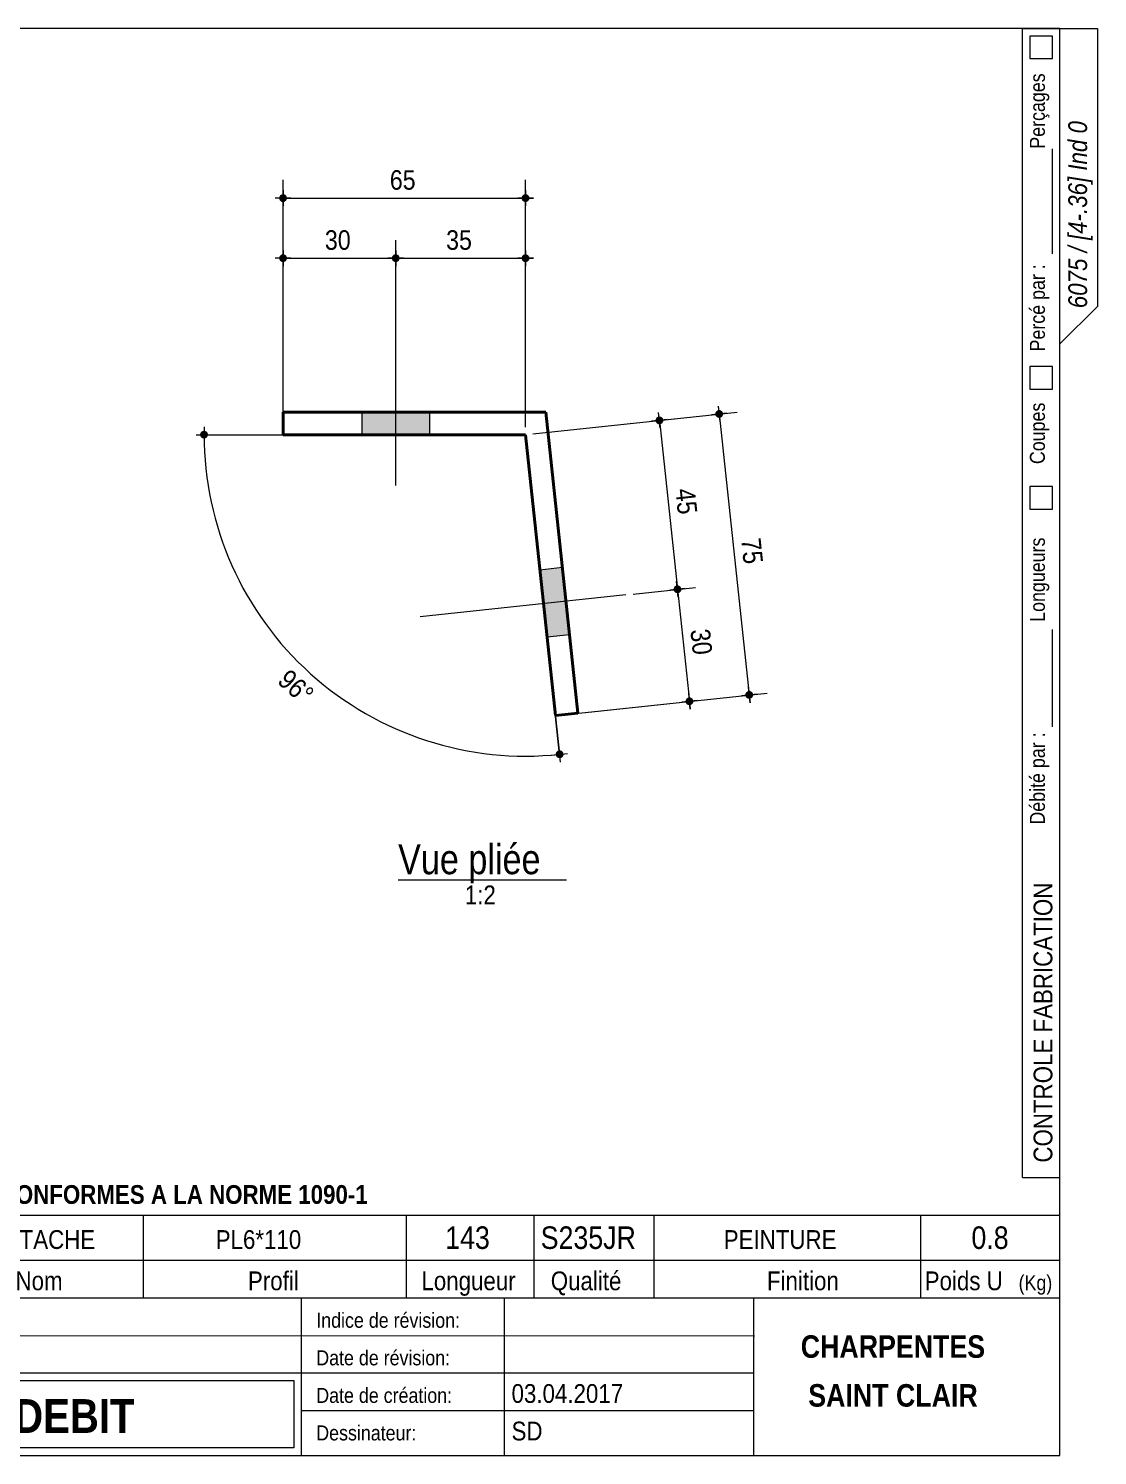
# Model space of a CAD drawing. Header units: millimetres. Extents: x 2 to 287, y 5 to 195.
# Drawn here: x 144.7 to 287, y 5 to 195 of the extents above; entities that cross this region are included whole.
import ezdxf

# ---------------------------------------------------------------- set-up
doc = ezdxf.new("R2010")
doc.units = ezdxf.units.MM
for name, color, linetype, lineweight in [('Autre type objet', 1, 'Continuous', 0), ('Boulon', 7, 'Continuous', 0), ('Cotation', 7, 'Continuous', 0), ('Feuille dessin', 5, 'Continuous', 0), ('Piece', 2, 'Continuous', 0)]:
    doc.layers.add(name, color=color, linetype=linetype, lineweight=lineweight)
doc.styles.add('ARIAL', font='ARIAL.TTF')
doc.styles.add('ARIAL_BOLD', font='ARIALBD.TTF')
doc.styles.add('ARIAL_ITALIC', font='ARIALI.TTF')
doc.styles.add('COMIC_SANS_MS', font='COMIC.TTF')

# ---------------------------------------------------------------- blocks, each defined once
blk = doc.blocks.new('*A4')
at = {"layer": 'Boulon'}
blk.add_hatch(color=256, dxfattribs=at).paths.add_polyline_path([(216.72, 114.27), (213.74, 113.95), (212.78, 122.9), (215.76, 123.22)], flags=17)
blk.add_hatch(color=256, dxfattribs=at).paths.add_polyline_path([(216.72, 114.27), (213.74, 113.95), (212.78, 122.9), (215.76, 123.22)], flags=17)
at = {"layer": 'Boulon', "linetype": 'Continuous', "lineweight": 0}
for p, q in [((215.76, 123.22), (212.78, 122.9)), ((215.76, 123.22), (212.78, 122.9)), ((224.2, 119.59), (196.85, 116.67)), ((224.2, 119.59), (196.85, 116.67)), ((216.72, 114.27), (213.74, 113.95)), ((216.72, 114.27), (213.74, 113.95))]:
    blk.add_line(p, q, dxfattribs=at)
blk = doc.blocks.new('*A5')
at = {"layer": 'Boulon'}
blk.add_hatch(color=256, dxfattribs=at).paths.add_polyline_path([(189.08, 140.92), (189.08, 143.92), (198.08, 143.92), (198.08, 140.92)], flags=17)
blk.add_hatch(color=256, dxfattribs=at).paths.add_polyline_path([(189.08, 140.92), (189.08, 143.92), (198.08, 143.92), (198.08, 140.92)], flags=17)
at = {"layer": 'Boulon', "linetype": 'Continuous', "lineweight": 0}
for p, q in [((193.58, 134.15), (193.58, 159.15)), ((193.58, 134.15), (193.58, 159.15)), ((189.08, 143.92), (189.08, 140.92)), ((189.08, 143.92), (189.08, 140.92)), ((198.08, 143.92), (198.08, 140.92)), ((198.08, 143.92), (198.08, 140.92))]:
    blk.add_line(p, q, dxfattribs=at)
blk = doc.blocks.new('*A6')
at = {"layer": 'Piece', "color": 2, "linetype": 'Continuous', "lineweight": 40}
for p, q in [((213.551989, 143.920644), (178.57866, 143.920644)), ((178.57866, 140.920644), (178.57866, 143.920644)), ((217.836654, 103.828951), (213.551989, 143.920644)), ((210.85552, 140.920644), (178.57866, 140.920644)), ((210.85552, 140.920644), (214.853641, 103.510152)), ((214.853641, 103.510152), (217.836654, 103.828951))]:
    blk.add_line(p, q, dxfattribs=at)
blk = doc.blocks.new('*A7')
at = {"layer": 'Feuille dessin', "linetype": 'Continuous', "lineweight": 0}
for p, q in [((282, 195), (5, 195)), ((5, 195), (5, 5)), ((282, 5), (282, 195)), ((5, 5), (282, 5))]:
    blk.add_line(p, q, dxfattribs=at)
at = {"layer": 'Feuille dessin', "style": 'ARIAL', "width": 0.85}
blk.add_text('Tekla Structures', height=2, rotation=90, dxfattribs=at).set_placement((4.5, 5.5))
blk = doc.blocks.new('*A9')
at = {"layer": 'Autre type objet', "linetype": 'Continuous', "lineweight": 0}
for p, q in [((277, 42), (277, 195)), ((277, 195), (287, 195)), ((278, 194), (278, 191)), ((281, 194), (278, 194)), ((281, 191), (281, 194)), ((282, 42), (282, 195)), ((287, 195), (287, 158)), ((278, 191), (281, 191)), ((281, 165), (281, 179)), ((287, 158), (282, 153)), ((278, 150), (278, 147)), ((281, 150), (278, 150)), ((281, 147), (281, 150)), ((278, 147), (281, 147)), ((278, 134), (278, 131)), ((281, 134), (278, 134)), ((281, 131), (281, 134)), ((278, 131), (281, 131)), ((281, 102), (281, 115)), ((277, 42), (282, 42))]:
    blk.add_line(p, q, dxfattribs=at)
at = {"layer": 'Autre type objet', "width": 0.85}
for s, height, style, p in [('Perçages', 2, 'ARIAL', (280, 179)), ('6075 / [4-.36] Ind 0', 2.5, 'ARIAL_ITALIC', (285.619109, 157.760245)), ('Percé par :', 2, 'ARIAL', (280, 152)), ('Coupes', 2, 'ARIAL', (280, 137)), ('Longueurs', 2, 'ARIAL', (280, 116)), ('Débité par :', 2, 'ARIAL', (280, 89)), ('CONTROLE FABRICATION', 2.5, 'ARIAL', (281, 44))]:
    blk.add_text(s, height=height, rotation=90, dxfattribs=dict(at, style=style)).set_placement(p)
blk = doc.blocks.new('*A10')
at = {"layer": 'Autre type objet', "linetype": 'Continuous', "lineweight": 0}
for p, q in [((92, 37), (282, 37)), ((92, 37), (92, 31)), ((92.51953, 36.5), (113.5, 36.5)), ((92.51953, 31.394341), (92.51953, 36.5)), ((113.5, 36.5), (113.5, 31.394341)), ((114.5, 31), (114.5, 37)), ((134.5, 31), (134.5, 37)), ((160, 31), (160, 37)), ((195, 31), (195, 37)), ((212, 31), (212, 37)), ((228, 31), (228, 37)), ((263.5, 31), (263.5, 37)), ((282, 31), (282, 37)), ((92, 31), (282, 31)), ((92, 31), (92, 5)), ((113.5, 31.394341), (92.51953, 31.394341)), ((114.5, 16), (114.5, 31)), ((134.5, 26), (134.5, 31)), ((160, 26), (160, 31)), ((195, 26), (195, 31)), ((212, 26), (212, 31)), ((228, 26), (228, 31)), ((263.5, 26), (263.5, 31)), ((282, 5), (282, 31)), ((92, 26), (282, 26)), ((181, 26), (181, 5)), ((208, 26), (208, 5)), ((241.262466, 5), (241.262466, 26)), ((92, 21), (241.327069, 20.935451)), ((92, 16), (181, 16)), ((181, 16), (241.297815, 16.021151)), ((93, 15), (180, 15)), ((93, 6), (93, 15)), ((180, 15), (180, 6)), ((181, 11), (241.217807, 10.969512)), ((180, 6), (93, 6)), ((92, 5), (282, 5))]:
    blk.add_line(p, q, dxfattribs=at)
at = {"layer": 'Autre type objet', "width": 0.85}
for s, height, style, p in [('TOLERANCES ESSENTIELLES CONFORMES A LA NORME 1090-1', 2.5, 'ARIAL_BOLD', (96.5, 38.5)), ('4-36', 3, 'ARIAL_BOLD', (98.285724, 32.540141)), ('2', 3, 'ARIAL', (120.389893, 32.5)), ('ATTACHE', 2.5, 'ARIAL', (139.718018, 32.5)), ('PL6*110', 2.5, 'ARIAL', (169.61084, 32.5)), ('143', 3, 'ARIAL', (200.165771, 32.5)), ('S235JR', 3, 'ARIAL', (212.880127, 32.5)), ('PEINTURE', 2.5, 'ARIAL', (237.24646, 32.5)), ('0.8', 3, 'ARIAL', (270.222412, 32.5)), ('Repère', 2.5, 'ARIAL', (96.112978, 27)), ('Qté', 2.5, 'ARIAL', (119, 27)), ('Nom', 2.5, 'ARIAL', (142.961426, 27)), ('Profil', 2.5, 'ARIAL', (173.903564, 27)), ('Longueur', 2.5, 'ARIAL', (197, 27)), ('Qualité', 2.5, 'ARIAL', (214.218018, 27)), ('Finition', 2.5, 'ARIAL', (243, 27)), ('Poids U', 2.5, 'ARIAL', (264, 27)), ('(Kg)', 2, 'ARIAL', (276.5, 27)), ('6075', 3.5, 'ARIAL', (115.5, 22)), ('N° Affaire:', 2, 'ARIAL', (93.640566, 22)), ('Indice de révision:', 2, 'ARIAL', (183, 22)), ('CHARPENTES', 3, 'ARIAL_BOLD', (247.5, 18)), ('Nom Affaire:', 2, 'ARIAL', (93.640566, 17.5)), ('GHD Bât N', 3.5, 'ARIAL', (115.5, 17)), ('Date de révision:', 2, 'ARIAL', (183, 17)), ('Date de création:', 2, 'ARIAL', (183, 12)), ('03.04.2017', 2.5, 'ARIAL', (209, 12)), ('SAINT CLAIR', 3, 'ARIAL_BOLD', (248.5, 11.5)), ('CROQUIS   DE  DEBIT', 4.5, 'ARIAL_BOLD', (103, 8)), ('SD', 2.5, 'ARIAL', (209, 7)), ('Dessinateur:', 2, 'ARIAL', (183, 7))]:
    blk.add_text(s, height=height, dxfattribs=dict(at, style=style)).set_placement(p)
blk = doc.blocks.new('*A25')
at = {"layer": 'Cotation'}
for points in [[(168.03, 140.4), (168.01, 140.4), (167.98, 140.41), (167.96, 140.41), (167.93, 140.42), (167.91, 140.42), (167.88, 140.43), (167.86, 140.44), (167.84, 140.45), (167.81, 140.46), (167.79, 140.47), (167.77, 140.49), (167.75, 140.5), (167.73, 140.52), (167.71, 140.54), (167.69, 140.55), (167.67, 140.57), (167.66, 140.59), (167.64, 140.61), (167.63, 140.63), (167.61, 140.65), (167.6, 140.68), (167.59, 140.7), (167.58, 140.72), (167.57, 140.75), (167.56, 140.77), (167.55, 140.79), (167.55, 140.82), (167.54, 140.84), (167.54, 140.87), (167.54, 140.9), (167.54, 140.92), (167.54, 140.95), (167.54, 140.97), (167.54, 141), (167.55, 141.02), (167.55, 141.05), (167.56, 141.07), (167.57, 141.1), (167.58, 141.12), (167.59, 141.14), (167.6, 141.17), (167.61, 141.19), (167.63, 141.21), (167.64, 141.23), (167.66, 141.25), (167.67, 141.27), (167.69, 141.29), (167.71, 141.31), (167.73, 141.32), (167.75, 141.34), (167.77, 141.35), (167.79, 141.37), (167.81, 141.38), (167.84, 141.39), (167.86, 141.4), (167.88, 141.41), (167.91, 141.42), (167.93, 141.43), (167.96, 141.43), (167.98, 141.44), (168.01, 141.44), (168.03, 141.44), (168.06, 141.44), (168.08, 141.44), (168.11, 141.44), (168.14, 141.44), (168.16, 141.43), (168.19, 141.43), (168.21, 141.42), (168.23, 141.41), (168.26, 141.4), (168.28, 141.39), (168.3, 141.38), (168.33, 141.37), (168.35, 141.35), (168.37, 141.34), (168.39, 141.32), (168.41, 141.31), (168.43, 141.29), (168.44, 141.27), (168.46, 141.25), (168.48, 141.23), (168.49, 141.21), (168.51, 141.19), (168.52, 141.17), (168.53, 141.14), (168.54, 141.12), (168.55, 141.1), (168.56, 141.07), (168.56, 141.05), (168.57, 141.02), (168.57, 141), (168.58, 140.97), (168.58, 140.95), (168.58, 140.92), (168.58, 140.9), (168.58, 140.87), (168.57, 140.84), (168.57, 140.82), (168.56, 140.79), (168.56, 140.77), (168.55, 140.75), (168.54, 140.72), (168.53, 140.7), (168.52, 140.68), (168.51, 140.65), (168.49, 140.63), (168.48, 140.61), (168.46, 140.59), (168.44, 140.57), (168.43, 140.55), (168.41, 140.54), (168.39, 140.52), (168.37, 140.5), (168.35, 140.49), (168.33, 140.47), (168.3, 140.46), (168.28, 140.45), (168.26, 140.44), (168.23, 140.43), (168.21, 140.42), (168.19, 140.42), (168.16, 140.41), (168.14, 140.41), (168.11, 140.4), (168.08, 140.4), (168.06, 140.4)], [(215.38, 97.85), (215.35, 97.85), (215.33, 97.85), (215.3, 97.86), (215.28, 97.86), (215.25, 97.87), (215.23, 97.88), (215.2, 97.89), (215.18, 97.9), (215.16, 97.91), (215.14, 97.92), (215.11, 97.93), (215.09, 97.95), (215.07, 97.96), (215.05, 97.98), (215.04, 98), (215.02, 98.02), (215, 98.04), (214.99, 98.06), (214.97, 98.08), (214.96, 98.1), (214.94, 98.12), (214.93, 98.14), (214.92, 98.17), (214.91, 98.19), (214.91, 98.22), (214.9, 98.24), (214.89, 98.27), (214.89, 98.29), (214.89, 98.32), (214.88, 98.34), (214.88, 98.37), (214.88, 98.39), (214.89, 98.42), (214.89, 98.44), (214.89, 98.47), (214.9, 98.49), (214.91, 98.52), (214.91, 98.54), (214.92, 98.57), (214.93, 98.59), (214.94, 98.61), (214.96, 98.63), (214.97, 98.66), (214.99, 98.68), (215, 98.7), (215.02, 98.72), (215.04, 98.73), (215.05, 98.75), (215.07, 98.77), (215.09, 98.78), (215.11, 98.8), (215.14, 98.81), (215.16, 98.83), (215.18, 98.84), (215.2, 98.85), (215.23, 98.86), (215.25, 98.86), (215.28, 98.87), (215.3, 98.88), (215.33, 98.88), (215.35, 98.88), (215.38, 98.89), (215.4, 98.89), (215.43, 98.89), (215.45, 98.88), (215.48, 98.88), (215.5, 98.88), (215.53, 98.87), (215.55, 98.86), (215.58, 98.86), (215.6, 98.85), (215.63, 98.84), (215.65, 98.83), (215.67, 98.81), (215.69, 98.8), (215.71, 98.78), (215.73, 98.77), (215.75, 98.75), (215.77, 98.73), (215.79, 98.72), (215.81, 98.7), (215.82, 98.68), (215.84, 98.66), (215.85, 98.63), (215.86, 98.61), (215.87, 98.59), (215.88, 98.57), (215.89, 98.54), (215.9, 98.52), (215.91, 98.49), (215.91, 98.47), (215.92, 98.44), (215.92, 98.42), (215.92, 98.39), (215.92, 98.37), (215.92, 98.34), (215.92, 98.32), (215.92, 98.29), (215.91, 98.27), (215.91, 98.24), (215.9, 98.22), (215.89, 98.19), (215.88, 98.17), (215.87, 98.14), (215.86, 98.12), (215.85, 98.1), (215.84, 98.08), (215.82, 98.06), (215.81, 98.04), (215.79, 98.02), (215.77, 98), (215.75, 97.98), (215.73, 97.96), (215.71, 97.95), (215.69, 97.93), (215.67, 97.92), (215.65, 97.91), (215.63, 97.9), (215.6, 97.89), (215.58, 97.88), (215.55, 97.87), (215.53, 97.86), (215.5, 97.86), (215.48, 97.85), (215.45, 97.85), (215.43, 97.85), (215.4, 97.85)]]:
    blk.add_hatch(color=256, dxfattribs=at).paths.add_polyline_path(points, flags=17)
at = {"layer": 'Cotation', "linetype": 'Continuous', "lineweight": 0}
for p, q in [((167.02, 140.92), (169.1, 140.92)), ((168.06, 141.96), (168.06, 139.88)), ((168.06, 140.92), (210.86, 140.92)), ((215.4, 98.37), (210.86, 140.92)), ((210.96, 139.93), (215.4, 98.37)), ((215.51, 97.33), (215.29, 99.4)), ((214.37, 98.26), (216.44, 98.48))]:
    blk.add_line(p, q, dxfattribs=at)
blk.add_arc((210.86, 140.92), 42.8, 180, 276.1001, dxfattribs=at)
at = {"layer": 'Cotation'}
for p in [(168.06, 140.92), (215.4, 98.37)]:
    blk.add_point(p, dxfattribs=at)
at = {"layer": 'Cotation', "style": 'ARIAL', "width": 0.85}
blk.add_text('96°', height=2.6, rotation=-41.952, dxfattribs=at).set_placement((177.69, 107.94))
blk = doc.blocks.new('*A26')
at = {"layer": 'Cotation'}
for points in [[(236.62, 143.16), (236.59, 143.16), (236.57, 143.16), (236.54, 143.17), (236.52, 143.17), (236.49, 143.18), (236.47, 143.19), (236.44, 143.2), (236.42, 143.21), (236.4, 143.22), (236.38, 143.23), (236.35, 143.24), (236.33, 143.26), (236.31, 143.27), (236.29, 143.29), (236.28, 143.31), (236.26, 143.33), (236.24, 143.35), (236.23, 143.37), (236.21, 143.39), (236.2, 143.41), (236.18, 143.43), (236.17, 143.45), (236.16, 143.48), (236.15, 143.5), (236.15, 143.53), (236.14, 143.55), (236.13, 143.58), (236.13, 143.6), (236.13, 143.63), (236.12, 143.65), (236.12, 143.68), (236.12, 143.7), (236.13, 143.73), (236.13, 143.75), (236.13, 143.78), (236.14, 143.8), (236.15, 143.83), (236.15, 143.85), (236.16, 143.88), (236.17, 143.9), (236.18, 143.92), (236.2, 143.94), (236.21, 143.97), (236.23, 143.99), (236.24, 144.01), (236.26, 144.03), (236.28, 144.04), (236.29, 144.06), (236.31, 144.08), (236.33, 144.09), (236.35, 144.11), (236.38, 144.12), (236.4, 144.14), (236.42, 144.15), (236.44, 144.16), (236.47, 144.17), (236.49, 144.17), (236.52, 144.18), (236.54, 144.19), (236.57, 144.19), (236.59, 144.19), (236.62, 144.2), (236.64, 144.2), (236.67, 144.2), (236.69, 144.19), (236.72, 144.19), (236.74, 144.19), (236.77, 144.18), (236.79, 144.17), (236.82, 144.17), (236.84, 144.16), (236.87, 144.15), (236.89, 144.14), (236.91, 144.12), (236.93, 144.11), (236.95, 144.09), (236.97, 144.08), (236.99, 144.06), (237.01, 144.04), (237.03, 144.03), (237.05, 144.01), (237.06, 143.99), (237.08, 143.97), (237.09, 143.94), (237.1, 143.92), (237.11, 143.9), (237.12, 143.88), (237.13, 143.85), (237.14, 143.83), (237.15, 143.8), (237.15, 143.78), (237.16, 143.75), (237.16, 143.73), (237.16, 143.7), (237.16, 143.68), (237.16, 143.65), (237.16, 143.63), (237.16, 143.6), (237.15, 143.58), (237.15, 143.55), (237.14, 143.53), (237.13, 143.5), (237.12, 143.48), (237.11, 143.45), (237.1, 143.43), (237.09, 143.41), (237.08, 143.39), (237.06, 143.37), (237.05, 143.35), (237.03, 143.33), (237.01, 143.31), (236.99, 143.29), (236.97, 143.27), (236.95, 143.26), (236.93, 143.24), (236.91, 143.23), (236.89, 143.22), (236.87, 143.21), (236.84, 143.2), (236.82, 143.19), (236.79, 143.18), (236.77, 143.17), (236.74, 143.17), (236.72, 143.16), (236.69, 143.16), (236.67, 143.16), (236.64, 143.16)], [(240.62, 105.75), (240.59, 105.75), (240.57, 105.75), (240.54, 105.76), (240.52, 105.76), (240.49, 105.77), (240.47, 105.78), (240.44, 105.79), (240.42, 105.8), (240.4, 105.81), (240.37, 105.82), (240.35, 105.83), (240.33, 105.85), (240.31, 105.86), (240.29, 105.88), (240.27, 105.9), (240.26, 105.92), (240.24, 105.94), (240.22, 105.96), (240.21, 105.98), (240.2, 106), (240.18, 106.02), (240.17, 106.04), (240.16, 106.07), (240.15, 106.09), (240.14, 106.12), (240.14, 106.14), (240.13, 106.16), (240.13, 106.19), (240.12, 106.22), (240.12, 106.24), (240.12, 106.27), (240.12, 106.29), (240.12, 106.32), (240.13, 106.34), (240.13, 106.37), (240.14, 106.39), (240.14, 106.42), (240.15, 106.44), (240.16, 106.47), (240.17, 106.49), (240.18, 106.51), (240.2, 106.53), (240.21, 106.56), (240.22, 106.58), (240.24, 106.6), (240.26, 106.62), (240.27, 106.63), (240.29, 106.65), (240.31, 106.67), (240.33, 106.68), (240.35, 106.7), (240.37, 106.71), (240.4, 106.72), (240.42, 106.74), (240.44, 106.75), (240.47, 106.76), (240.49, 106.76), (240.52, 106.77), (240.54, 106.78), (240.57, 106.78), (240.59, 106.78), (240.62, 106.79), (240.64, 106.79), (240.67, 106.79), (240.69, 106.78), (240.72, 106.78), (240.74, 106.78), (240.77, 106.77), (240.79, 106.76), (240.82, 106.76), (240.84, 106.75), (240.86, 106.74), (240.89, 106.72), (240.91, 106.71), (240.93, 106.7), (240.95, 106.68), (240.97, 106.67), (240.99, 106.65), (241.01, 106.63), (241.03, 106.62), (241.04, 106.6), (241.06, 106.58), (241.07, 106.56), (241.09, 106.53), (241.1, 106.51), (241.11, 106.49), (241.12, 106.47), (241.13, 106.44), (241.14, 106.42), (241.15, 106.39), (241.15, 106.37), (241.16, 106.34), (241.16, 106.32), (241.16, 106.29), (241.16, 106.27), (241.16, 106.24), (241.16, 106.22), (241.16, 106.19), (241.15, 106.16), (241.15, 106.14), (241.14, 106.12), (241.13, 106.09), (241.12, 106.07), (241.11, 106.04), (241.1, 106.02), (241.09, 106), (241.07, 105.98), (241.06, 105.96), (241.04, 105.94), (241.03, 105.92), (241.01, 105.9), (240.99, 105.88), (240.97, 105.86), (240.95, 105.85), (240.93, 105.83), (240.91, 105.82), (240.89, 105.81), (240.86, 105.8), (240.84, 105.79), (240.82, 105.78), (240.79, 105.77), (240.77, 105.76), (240.74, 105.76), (240.72, 105.75), (240.69, 105.75), (240.67, 105.75), (240.64, 105.75)]]:
    blk.add_hatch(color=256, dxfattribs=at).paths.add_polyline_path(points, flags=17)
at = {"layer": 'Cotation', "linetype": 'Continuous', "lineweight": 0}
for p, q in [((236.75, 142.64), (236.53, 144.71)), ((236.64, 143.68), (236.53, 144.71)), ((211.85, 141.03), (239.05, 143.93)), ((237.68, 143.79), (235.61, 143.57)), ((236.64, 143.68), (240.64, 106.27)), ((215.85, 103.62), (243.05, 106.52)), ((240.75, 105.23), (240.53, 107.3)), ((241.68, 106.38), (239.61, 106.16)), ((240.64, 106.27), (240.75, 105.23))]:
    blk.add_line(p, q, dxfattribs=at)
at = {"layer": 'Cotation'}
for p in [(236.64, 143.68), (240.64, 106.27)]:
    blk.add_point(p, dxfattribs=at)
at = {"layer": 'Cotation', "style": 'ARIAL', "width": 0.85}
blk.add_text('75', height=2.6, rotation=-83.8982, dxfattribs=at).set_placement((239.55, 127.01))
blk = doc.blocks.new('*A27')
at = {"layer": 'Cotation'}
for points in [[(228.66, 142.31), (228.64, 142.31), (228.61, 142.31), (228.59, 142.32), (228.56, 142.32), (228.54, 142.33), (228.51, 142.34), (228.49, 142.35), (228.47, 142.36), (228.44, 142.37), (228.42, 142.38), (228.4, 142.39), (228.38, 142.41), (228.36, 142.42), (228.34, 142.44), (228.32, 142.46), (228.3, 142.48), (228.29, 142.5), (228.27, 142.52), (228.26, 142.54), (228.24, 142.56), (228.23, 142.58), (228.22, 142.6), (228.21, 142.63), (228.2, 142.65), (228.19, 142.68), (228.18, 142.7), (228.18, 142.73), (228.17, 142.75), (228.17, 142.78), (228.17, 142.8), (228.17, 142.83), (228.17, 142.85), (228.17, 142.88), (228.17, 142.9), (228.18, 142.93), (228.18, 142.95), (228.19, 142.98), (228.2, 143), (228.21, 143.03), (228.22, 143.05), (228.23, 143.07), (228.24, 143.09), (228.26, 143.12), (228.27, 143.14), (228.29, 143.16), (228.3, 143.18), (228.32, 143.19), (228.34, 143.21), (228.36, 143.23), (228.38, 143.24), (228.4, 143.26), (228.42, 143.27), (228.44, 143.29), (228.47, 143.3), (228.49, 143.31), (228.51, 143.32), (228.54, 143.32), (228.56, 143.33), (228.59, 143.34), (228.61, 143.34), (228.64, 143.34), (228.66, 143.35), (228.69, 143.35), (228.71, 143.35), (228.74, 143.34), (228.76, 143.34), (228.79, 143.34), (228.82, 143.33), (228.84, 143.32), (228.86, 143.32), (228.89, 143.31), (228.91, 143.3), (228.93, 143.29), (228.96, 143.27), (228.98, 143.26), (229, 143.24), (229.02, 143.23), (229.04, 143.21), (229.06, 143.19), (229.07, 143.18), (229.09, 143.16), (229.11, 143.14), (229.12, 143.12), (229.13, 143.09), (229.15, 143.07), (229.16, 143.05), (229.17, 143.03), (229.18, 143), (229.19, 142.98), (229.19, 142.95), (229.2, 142.93), (229.2, 142.9), (229.21, 142.88), (229.21, 142.85), (229.21, 142.83), (229.21, 142.8), (229.21, 142.78), (229.2, 142.75), (229.2, 142.73), (229.19, 142.7), (229.19, 142.68), (229.18, 142.65), (229.17, 142.63), (229.16, 142.6), (229.15, 142.58), (229.13, 142.56), (229.12, 142.54), (229.11, 142.52), (229.09, 142.5), (229.07, 142.48), (229.06, 142.46), (229.04, 142.44), (229.02, 142.42), (229, 142.41), (228.98, 142.39), (228.96, 142.38), (228.93, 142.37), (228.91, 142.36), (228.89, 142.35), (228.86, 142.34), (228.84, 142.33), (228.82, 142.32), (228.79, 142.32), (228.76, 142.31), (228.74, 142.31), (228.71, 142.31), (228.69, 142.31)], [(231.07, 119.81), (231.04, 119.81), (231.02, 119.82), (230.99, 119.82), (230.97, 119.83), (230.94, 119.83), (230.92, 119.84), (230.89, 119.85), (230.87, 119.86), (230.85, 119.87), (230.83, 119.89), (230.8, 119.9), (230.78, 119.91), (230.76, 119.93), (230.74, 119.95), (230.73, 119.96), (230.71, 119.98), (230.69, 120), (230.68, 120.02), (230.66, 120.04), (230.65, 120.06), (230.63, 120.09), (230.62, 120.11), (230.61, 120.13), (230.6, 120.16), (230.6, 120.18), (230.59, 120.2), (230.58, 120.23), (230.58, 120.25), (230.58, 120.28), (230.57, 120.31), (230.57, 120.33), (230.57, 120.36), (230.58, 120.38), (230.58, 120.41), (230.58, 120.43), (230.59, 120.46), (230.6, 120.48), (230.6, 120.51), (230.61, 120.53), (230.62, 120.55), (230.63, 120.58), (230.65, 120.6), (230.66, 120.62), (230.68, 120.64), (230.69, 120.66), (230.71, 120.68), (230.73, 120.7), (230.74, 120.72), (230.76, 120.73), (230.78, 120.75), (230.8, 120.76), (230.83, 120.78), (230.85, 120.79), (230.87, 120.8), (230.89, 120.81), (230.92, 120.82), (230.94, 120.83), (230.97, 120.84), (230.99, 120.84), (231.02, 120.85), (231.04, 120.85), (231.07, 120.85), (231.09, 120.85), (231.12, 120.85), (231.14, 120.85), (231.17, 120.85), (231.19, 120.84), (231.22, 120.84), (231.24, 120.83), (231.27, 120.82), (231.29, 120.81), (231.32, 120.8), (231.34, 120.79), (231.36, 120.78), (231.38, 120.76), (231.4, 120.75), (231.42, 120.73), (231.44, 120.72), (231.46, 120.7), (231.48, 120.68), (231.49, 120.66), (231.51, 120.64), (231.53, 120.62), (231.54, 120.6), (231.55, 120.58), (231.56, 120.55), (231.57, 120.53), (231.58, 120.51), (231.59, 120.48), (231.6, 120.46), (231.6, 120.43), (231.61, 120.41), (231.61, 120.38), (231.61, 120.36), (231.61, 120.33), (231.61, 120.31), (231.61, 120.28), (231.61, 120.25), (231.6, 120.23), (231.6, 120.2), (231.59, 120.18), (231.58, 120.16), (231.57, 120.13), (231.56, 120.11), (231.55, 120.09), (231.54, 120.06), (231.53, 120.04), (231.51, 120.02), (231.49, 120), (231.48, 119.98), (231.46, 119.96), (231.44, 119.95), (231.42, 119.93), (231.4, 119.91), (231.38, 119.9), (231.36, 119.89), (231.34, 119.87), (231.32, 119.86), (231.29, 119.85), (231.27, 119.84), (231.24, 119.83), (231.22, 119.83), (231.19, 119.82), (231.17, 119.82), (231.14, 119.81), (231.12, 119.81), (231.09, 119.81)]]:
    blk.add_hatch(color=256, dxfattribs=at).paths.add_polyline_path(points, flags=17)
at = {"layer": 'Cotation', "linetype": 'Continuous', "lineweight": 0}
for p, q in [((211.85, 141.03), (231.09, 143.08)), ((229.72, 142.94), (227.65, 142.72)), ((228.8, 141.79), (228.58, 143.86)), ((228.69, 142.83), (228.58, 143.86)), ((228.69, 142.83), (231.09, 120.33)), ((225.19, 119.7), (233.5, 120.59)), ((232.13, 120.44), (230.06, 120.22)), ((231.2, 119.3), (230.98, 121.37)), ((231.09, 120.33), (231.2, 119.3))]:
    blk.add_line(p, q, dxfattribs=at)
at = {"layer": 'Cotation'}
for p in [(228.69, 142.83), (231.09, 120.33)]:
    blk.add_point(p, dxfattribs=at)
at = {"layer": 'Cotation', "style": 'ARIAL', "width": 0.85}
blk.add_text('45', height=2.6, rotation=-83.8982, dxfattribs=at).set_placement((230.8, 133.62))
blk = doc.blocks.new('*A28')
at = {"layer": 'Cotation'}
for points in [[(231.07, 119.81), (231.04, 119.81), (231.02, 119.82), (230.99, 119.82), (230.97, 119.83), (230.94, 119.83), (230.92, 119.84), (230.89, 119.85), (230.87, 119.86), (230.85, 119.87), (230.83, 119.89), (230.8, 119.9), (230.78, 119.91), (230.76, 119.93), (230.74, 119.95), (230.73, 119.96), (230.71, 119.98), (230.69, 120), (230.68, 120.02), (230.66, 120.04), (230.65, 120.06), (230.63, 120.09), (230.62, 120.11), (230.61, 120.13), (230.6, 120.16), (230.6, 120.18), (230.59, 120.2), (230.58, 120.23), (230.58, 120.25), (230.58, 120.28), (230.57, 120.31), (230.57, 120.33), (230.57, 120.36), (230.58, 120.38), (230.58, 120.41), (230.58, 120.43), (230.59, 120.46), (230.6, 120.48), (230.6, 120.51), (230.61, 120.53), (230.62, 120.55), (230.63, 120.58), (230.65, 120.6), (230.66, 120.62), (230.68, 120.64), (230.69, 120.66), (230.71, 120.68), (230.73, 120.7), (230.74, 120.72), (230.76, 120.73), (230.78, 120.75), (230.8, 120.76), (230.83, 120.78), (230.85, 120.79), (230.87, 120.8), (230.89, 120.81), (230.92, 120.82), (230.94, 120.83), (230.97, 120.84), (230.99, 120.84), (231.02, 120.85), (231.04, 120.85), (231.07, 120.85), (231.09, 120.85), (231.12, 120.85), (231.14, 120.85), (231.17, 120.85), (231.19, 120.84), (231.22, 120.84), (231.24, 120.83), (231.27, 120.82), (231.29, 120.81), (231.32, 120.8), (231.34, 120.79), (231.36, 120.78), (231.38, 120.76), (231.4, 120.75), (231.42, 120.73), (231.44, 120.72), (231.46, 120.7), (231.48, 120.68), (231.49, 120.66), (231.51, 120.64), (231.53, 120.62), (231.54, 120.6), (231.55, 120.58), (231.56, 120.55), (231.57, 120.53), (231.58, 120.51), (231.59, 120.48), (231.6, 120.46), (231.6, 120.43), (231.61, 120.41), (231.61, 120.38), (231.61, 120.36), (231.61, 120.33), (231.61, 120.31), (231.61, 120.28), (231.61, 120.25), (231.6, 120.23), (231.6, 120.2), (231.59, 120.18), (231.58, 120.16), (231.57, 120.13), (231.56, 120.11), (231.55, 120.09), (231.54, 120.06), (231.53, 120.04), (231.51, 120.02), (231.49, 120), (231.48, 119.98), (231.46, 119.96), (231.44, 119.95), (231.42, 119.93), (231.4, 119.91), (231.38, 119.9), (231.36, 119.89), (231.34, 119.87), (231.32, 119.86), (231.29, 119.85), (231.27, 119.84), (231.24, 119.83), (231.22, 119.83), (231.19, 119.82), (231.17, 119.82), (231.14, 119.81), (231.12, 119.81), (231.09, 119.81)], [(232.66, 104.9), (232.64, 104.9), (232.61, 104.9), (232.59, 104.91), (232.56, 104.91), (232.54, 104.92), (232.51, 104.93), (232.49, 104.94), (232.46, 104.95), (232.44, 104.96), (232.42, 104.97), (232.4, 104.98), (232.38, 105), (232.36, 105.01), (232.34, 105.03), (232.32, 105.05), (232.3, 105.07), (232.28, 105.09), (232.27, 105.11), (232.25, 105.13), (232.24, 105.15), (232.23, 105.17), (232.22, 105.19), (232.21, 105.22), (232.2, 105.24), (232.19, 105.27), (232.18, 105.29), (232.18, 105.31), (232.17, 105.34), (232.17, 105.37), (232.17, 105.39), (232.17, 105.42), (232.17, 105.44), (232.17, 105.47), (232.17, 105.49), (232.18, 105.52), (232.18, 105.54), (232.19, 105.57), (232.2, 105.59), (232.21, 105.62), (232.22, 105.64), (232.23, 105.66), (232.24, 105.68), (232.25, 105.7), (232.27, 105.73), (232.28, 105.75), (232.3, 105.77), (232.32, 105.78), (232.34, 105.8), (232.36, 105.82), (232.38, 105.83), (232.4, 105.85), (232.42, 105.86), (232.44, 105.87), (232.46, 105.89), (232.49, 105.9), (232.51, 105.91), (232.54, 105.91), (232.56, 105.92), (232.59, 105.93), (232.61, 105.93), (232.64, 105.93), (232.66, 105.94), (232.69, 105.94), (232.71, 105.94), (232.74, 105.93), (232.76, 105.93), (232.79, 105.93), (232.81, 105.92), (232.84, 105.91), (232.86, 105.91), (232.89, 105.9), (232.91, 105.89), (232.93, 105.87), (232.95, 105.86), (232.98, 105.85), (233, 105.83), (233.02, 105.82), (233.04, 105.8), (233.05, 105.78), (233.07, 105.77), (233.09, 105.75), (233.1, 105.73), (233.12, 105.7), (233.13, 105.68), (233.15, 105.66), (233.16, 105.64), (233.17, 105.62), (233.18, 105.59), (233.18, 105.57), (233.19, 105.54), (233.2, 105.52), (233.2, 105.49), (233.2, 105.47), (233.21, 105.44), (233.21, 105.42), (233.21, 105.39), (233.2, 105.37), (233.2, 105.34), (233.2, 105.31), (233.19, 105.29), (233.18, 105.27), (233.18, 105.24), (233.17, 105.22), (233.16, 105.19), (233.15, 105.17), (233.13, 105.15), (233.12, 105.13), (233.1, 105.11), (233.09, 105.09), (233.07, 105.07), (233.05, 105.05), (233.04, 105.03), (233.02, 105.01), (233, 105), (232.98, 104.98), (232.95, 104.97), (232.93, 104.96), (232.91, 104.95), (232.89, 104.94), (232.86, 104.93), (232.84, 104.92), (232.81, 104.91), (232.79, 104.91), (232.76, 104.9), (232.74, 104.9), (232.71, 104.9), (232.69, 104.9)]]:
    blk.add_hatch(color=256, dxfattribs=at).paths.add_polyline_path(points, flags=17)
at = {"layer": 'Cotation', "linetype": 'Continuous', "lineweight": 0}
for p, q in [((225.19, 119.7), (233.5, 120.59)), ((232.13, 120.44), (230.06, 120.22)), ((231.2, 119.3), (230.98, 121.37)), ((231.09, 120.33), (230.98, 121.37)), ((231.09, 120.33), (232.69, 105.42)), ((232.8, 104.38), (232.58, 106.45)), ((218.83, 103.94), (235.09, 105.67)), ((233.72, 105.53), (231.65, 105.31)), ((232.69, 105.42), (232.8, 104.38))]:
    blk.add_line(p, q, dxfattribs=at)
at = {"layer": 'Cotation'}
for p in [(231.09, 120.33), (232.69, 105.42)]:
    blk.add_point(p, dxfattribs=at)
at = {"layer": 'Cotation', "style": 'ARIAL', "width": 0.85}
blk.add_text('30', height=2.6, rotation=-83.8982, dxfattribs=at).set_placement((232.8, 114.91))
blk = doc.blocks.new('*A29')
at = {"layer": 'Cotation'}
for points in [[(178.55, 171.9), (178.53, 171.9), (178.5, 171.91), (178.48, 171.91), (178.45, 171.92), (178.43, 171.92), (178.4, 171.93), (178.38, 171.94), (178.36, 171.95), (178.33, 171.96), (178.31, 171.97), (178.29, 171.99), (178.27, 172), (178.25, 172.02), (178.23, 172.04), (178.21, 172.05), (178.19, 172.07), (178.18, 172.09), (178.16, 172.11), (178.15, 172.13), (178.13, 172.15), (178.12, 172.18), (178.11, 172.2), (178.1, 172.22), (178.09, 172.25), (178.08, 172.27), (178.07, 172.29), (178.07, 172.32), (178.06, 172.34), (178.06, 172.37), (178.06, 172.4), (178.06, 172.42), (178.06, 172.45), (178.06, 172.47), (178.06, 172.5), (178.07, 172.52), (178.07, 172.55), (178.08, 172.57), (178.09, 172.6), (178.1, 172.62), (178.11, 172.64), (178.12, 172.67), (178.13, 172.69), (178.15, 172.71), (178.16, 172.73), (178.18, 172.75), (178.19, 172.77), (178.21, 172.79), (178.23, 172.81), (178.25, 172.82), (178.27, 172.84), (178.29, 172.85), (178.31, 172.87), (178.33, 172.88), (178.36, 172.89), (178.38, 172.9), (178.4, 172.91), (178.43, 172.92), (178.45, 172.93), (178.48, 172.93), (178.5, 172.94), (178.53, 172.94), (178.55, 172.94), (178.58, 172.94), (178.6, 172.94), (178.63, 172.94), (178.65, 172.94), (178.68, 172.93), (178.71, 172.93), (178.73, 172.92), (178.75, 172.91), (178.78, 172.9), (178.8, 172.89), (178.82, 172.88), (178.85, 172.87), (178.87, 172.85), (178.89, 172.84), (178.91, 172.82), (178.93, 172.81), (178.95, 172.79), (178.96, 172.77), (178.98, 172.75), (179, 172.73), (179.01, 172.71), (179.02, 172.69), (179.04, 172.67), (179.05, 172.64), (179.06, 172.62), (179.07, 172.6), (179.08, 172.57), (179.08, 172.55), (179.09, 172.52), (179.09, 172.5), (179.1, 172.47), (179.1, 172.45), (179.1, 172.42), (179.1, 172.4), (179.1, 172.37), (179.09, 172.34), (179.09, 172.32), (179.08, 172.29), (179.08, 172.27), (179.07, 172.25), (179.06, 172.22), (179.05, 172.2), (179.04, 172.18), (179.02, 172.15), (179.01, 172.13), (179, 172.11), (178.98, 172.09), (178.96, 172.07), (178.95, 172.05), (178.93, 172.04), (178.91, 172.02), (178.89, 172), (178.87, 171.99), (178.85, 171.97), (178.82, 171.96), (178.8, 171.95), (178.78, 171.94), (178.75, 171.93), (178.73, 171.92), (178.71, 171.92), (178.68, 171.91), (178.65, 171.91), (178.63, 171.9), (178.6, 171.9), (178.58, 171.9)], [(210.83, 171.9), (210.8, 171.9), (210.78, 171.91), (210.75, 171.91), (210.73, 171.92), (210.7, 171.92), (210.68, 171.93), (210.66, 171.94), (210.63, 171.95), (210.61, 171.96), (210.59, 171.97), (210.57, 171.99), (210.55, 172), (210.53, 172.02), (210.51, 172.04), (210.49, 172.05), (210.47, 172.07), (210.45, 172.09), (210.44, 172.11), (210.42, 172.13), (210.41, 172.15), (210.4, 172.18), (210.39, 172.2), (210.38, 172.22), (210.37, 172.25), (210.36, 172.27), (210.35, 172.29), (210.35, 172.32), (210.34, 172.34), (210.34, 172.37), (210.34, 172.4), (210.34, 172.42), (210.34, 172.45), (210.34, 172.47), (210.34, 172.5), (210.35, 172.52), (210.35, 172.55), (210.36, 172.57), (210.37, 172.6), (210.38, 172.62), (210.39, 172.64), (210.4, 172.67), (210.41, 172.69), (210.42, 172.71), (210.44, 172.73), (210.45, 172.75), (210.47, 172.77), (210.49, 172.79), (210.51, 172.81), (210.53, 172.82), (210.55, 172.84), (210.57, 172.85), (210.59, 172.87), (210.61, 172.88), (210.63, 172.89), (210.66, 172.9), (210.68, 172.91), (210.7, 172.92), (210.73, 172.93), (210.75, 172.93), (210.78, 172.94), (210.8, 172.94), (210.83, 172.94), (210.86, 172.94), (210.88, 172.94), (210.91, 172.94), (210.93, 172.94), (210.96, 172.93), (210.98, 172.93), (211.01, 172.92), (211.03, 172.91), (211.05, 172.9), (211.08, 172.89), (211.1, 172.88), (211.12, 172.87), (211.14, 172.85), (211.17, 172.84), (211.19, 172.82), (211.2, 172.81), (211.22, 172.79), (211.24, 172.77), (211.26, 172.75), (211.27, 172.73), (211.29, 172.71), (211.3, 172.69), (211.31, 172.67), (211.33, 172.64), (211.34, 172.62), (211.35, 172.6), (211.35, 172.57), (211.36, 172.55), (211.37, 172.52), (211.37, 172.5), (211.37, 172.47), (211.37, 172.45), (211.38, 172.42), (211.37, 172.4), (211.37, 172.37), (211.37, 172.34), (211.37, 172.32), (211.36, 172.29), (211.35, 172.27), (211.35, 172.25), (211.34, 172.22), (211.33, 172.2), (211.31, 172.18), (211.3, 172.15), (211.29, 172.13), (211.27, 172.11), (211.26, 172.09), (211.24, 172.07), (211.22, 172.05), (211.2, 172.04), (211.19, 172.02), (211.17, 172), (211.14, 171.99), (211.12, 171.97), (211.1, 171.96), (211.08, 171.95), (211.05, 171.94), (211.03, 171.93), (211.01, 171.92), (210.98, 171.92), (210.96, 171.91), (210.93, 171.91), (210.91, 171.9), (210.88, 171.9), (210.86, 171.9)]]:
    blk.add_hatch(color=256, dxfattribs=at).paths.add_polyline_path(points, flags=17)
at = {"layer": 'Cotation', "linetype": 'Continuous', "lineweight": 0}
for p, q in [((178.58, 141.92), (178.58, 174.84)), ((210.86, 141.92), (210.86, 174.84)), ((178.58, 173.46), (178.58, 171.38)), ((210.86, 173.46), (210.86, 171.38)), ((179.62, 172.42), (177.54, 172.42)), ((178.58, 172.42), (177.54, 172.42)), ((178.58, 172.42), (210.86, 172.42)), ((211.9, 172.42), (209.82, 172.42)), ((210.86, 172.42), (211.9, 172.42))]:
    blk.add_line(p, q, dxfattribs=at)
at = {"layer": 'Cotation'}
for p in [(178.58, 172.42), (210.86, 172.42)]:
    blk.add_point(p, dxfattribs=at)
at = {"layer": 'Cotation', "style": 'ARIAL', "width": 0.85}
blk.add_text('65', height=2.6, dxfattribs=at).set_placement((192.79, 173.54))
blk = doc.blocks.new('*A30')
at = {"layer": 'Cotation'}
for points in [[(178.55, 163.9), (178.53, 163.9), (178.5, 163.91), (178.48, 163.91), (178.45, 163.92), (178.43, 163.92), (178.4, 163.93), (178.38, 163.94), (178.36, 163.95), (178.33, 163.96), (178.31, 163.97), (178.29, 163.99), (178.27, 164), (178.25, 164.02), (178.23, 164.04), (178.21, 164.05), (178.19, 164.07), (178.18, 164.09), (178.16, 164.11), (178.15, 164.13), (178.13, 164.15), (178.12, 164.18), (178.11, 164.2), (178.1, 164.22), (178.09, 164.25), (178.08, 164.27), (178.07, 164.29), (178.07, 164.32), (178.06, 164.34), (178.06, 164.37), (178.06, 164.4), (178.06, 164.42), (178.06, 164.45), (178.06, 164.47), (178.06, 164.5), (178.07, 164.52), (178.07, 164.55), (178.08, 164.57), (178.09, 164.6), (178.1, 164.62), (178.11, 164.64), (178.12, 164.67), (178.13, 164.69), (178.15, 164.71), (178.16, 164.73), (178.18, 164.75), (178.19, 164.77), (178.21, 164.79), (178.23, 164.81), (178.25, 164.82), (178.27, 164.84), (178.29, 164.85), (178.31, 164.87), (178.33, 164.88), (178.36, 164.89), (178.38, 164.9), (178.4, 164.91), (178.43, 164.92), (178.45, 164.93), (178.48, 164.93), (178.5, 164.94), (178.53, 164.94), (178.55, 164.94), (178.58, 164.94), (178.6, 164.94), (178.63, 164.94), (178.65, 164.94), (178.68, 164.93), (178.71, 164.93), (178.73, 164.92), (178.75, 164.91), (178.78, 164.9), (178.8, 164.89), (178.82, 164.88), (178.85, 164.87), (178.87, 164.85), (178.89, 164.84), (178.91, 164.82), (178.93, 164.81), (178.95, 164.79), (178.96, 164.77), (178.98, 164.75), (179, 164.73), (179.01, 164.71), (179.02, 164.69), (179.04, 164.67), (179.05, 164.64), (179.06, 164.62), (179.07, 164.6), (179.08, 164.57), (179.08, 164.55), (179.09, 164.52), (179.09, 164.5), (179.1, 164.47), (179.1, 164.45), (179.1, 164.42), (179.1, 164.4), (179.1, 164.37), (179.09, 164.34), (179.09, 164.32), (179.08, 164.29), (179.08, 164.27), (179.07, 164.25), (179.06, 164.22), (179.05, 164.2), (179.04, 164.18), (179.02, 164.15), (179.01, 164.13), (179, 164.11), (178.98, 164.09), (178.96, 164.07), (178.95, 164.05), (178.93, 164.04), (178.91, 164.02), (178.89, 164), (178.87, 163.99), (178.85, 163.97), (178.82, 163.96), (178.8, 163.95), (178.78, 163.94), (178.75, 163.93), (178.73, 163.92), (178.71, 163.92), (178.68, 163.91), (178.65, 163.91), (178.63, 163.9), (178.6, 163.9), (178.58, 163.9)], [(193.55, 163.9), (193.53, 163.9), (193.5, 163.91), (193.48, 163.91), (193.45, 163.92), (193.43, 163.92), (193.4, 163.93), (193.38, 163.94), (193.36, 163.95), (193.33, 163.96), (193.31, 163.97), (193.29, 163.99), (193.27, 164), (193.25, 164.02), (193.23, 164.04), (193.21, 164.05), (193.19, 164.07), (193.18, 164.09), (193.16, 164.11), (193.15, 164.13), (193.13, 164.15), (193.12, 164.18), (193.11, 164.2), (193.1, 164.22), (193.09, 164.25), (193.08, 164.27), (193.07, 164.29), (193.07, 164.32), (193.06, 164.34), (193.06, 164.37), (193.06, 164.4), (193.06, 164.42), (193.06, 164.45), (193.06, 164.47), (193.06, 164.5), (193.07, 164.52), (193.07, 164.55), (193.08, 164.57), (193.09, 164.6), (193.1, 164.62), (193.11, 164.64), (193.12, 164.67), (193.13, 164.69), (193.15, 164.71), (193.16, 164.73), (193.18, 164.75), (193.19, 164.77), (193.21, 164.79), (193.23, 164.81), (193.25, 164.82), (193.27, 164.84), (193.29, 164.85), (193.31, 164.87), (193.33, 164.88), (193.36, 164.89), (193.38, 164.9), (193.4, 164.91), (193.43, 164.92), (193.45, 164.93), (193.48, 164.93), (193.5, 164.94), (193.53, 164.94), (193.55, 164.94), (193.58, 164.94), (193.6, 164.94), (193.63, 164.94), (193.65, 164.94), (193.68, 164.93), (193.71, 164.93), (193.73, 164.92), (193.75, 164.91), (193.78, 164.9), (193.8, 164.89), (193.82, 164.88), (193.85, 164.87), (193.87, 164.85), (193.89, 164.84), (193.91, 164.82), (193.93, 164.81), (193.95, 164.79), (193.96, 164.77), (193.98, 164.75), (194, 164.73), (194.01, 164.71), (194.02, 164.69), (194.04, 164.67), (194.05, 164.64), (194.06, 164.62), (194.07, 164.6), (194.08, 164.57), (194.08, 164.55), (194.09, 164.52), (194.09, 164.5), (194.1, 164.47), (194.1, 164.45), (194.1, 164.42), (194.1, 164.4), (194.1, 164.37), (194.09, 164.34), (194.09, 164.32), (194.08, 164.29), (194.08, 164.27), (194.07, 164.25), (194.06, 164.22), (194.05, 164.2), (194.04, 164.18), (194.02, 164.15), (194.01, 164.13), (194, 164.11), (193.98, 164.09), (193.96, 164.07), (193.95, 164.05), (193.93, 164.04), (193.91, 164.02), (193.89, 164), (193.87, 163.99), (193.85, 163.97), (193.82, 163.96), (193.8, 163.95), (193.78, 163.94), (193.75, 163.93), (193.73, 163.92), (193.71, 163.92), (193.68, 163.91), (193.65, 163.91), (193.63, 163.9), (193.6, 163.9), (193.58, 163.9)]]:
    blk.add_hatch(color=256, dxfattribs=at).paths.add_polyline_path(points, flags=17)
at = {"layer": 'Cotation', "linetype": 'Continuous', "lineweight": 0}
for p, q in [((178.58, 141.92), (178.58, 166.84)), ((178.58, 165.46), (178.58, 163.38)), ((193.58, 155.19), (193.58, 166.84)), ((193.58, 165.46), (193.58, 163.38)), ((179.62, 164.42), (177.54, 164.42)), ((178.58, 164.42), (177.54, 164.42)), ((178.58, 164.42), (193.58, 164.42)), ((194.62, 164.42), (192.54, 164.42)), ((193.58, 164.42), (194.62, 164.42))]:
    blk.add_line(p, q, dxfattribs=at)
at = {"layer": 'Cotation'}
for p in [(178.58, 164.42), (193.58, 164.42)]:
    blk.add_point(p, dxfattribs=at)
at = {"layer": 'Cotation', "style": 'ARIAL', "width": 0.85}
blk.add_text('30', height=2.6, dxfattribs=at).set_placement((184.15, 165.54))
blk = doc.blocks.new('*A31')
at = {"layer": 'Cotation'}
for points in [[(193.55, 163.9), (193.53, 163.9), (193.5, 163.91), (193.48, 163.91), (193.45, 163.92), (193.43, 163.92), (193.4, 163.93), (193.38, 163.94), (193.36, 163.95), (193.33, 163.96), (193.31, 163.97), (193.29, 163.99), (193.27, 164), (193.25, 164.02), (193.23, 164.04), (193.21, 164.05), (193.19, 164.07), (193.18, 164.09), (193.16, 164.11), (193.15, 164.13), (193.13, 164.15), (193.12, 164.18), (193.11, 164.2), (193.1, 164.22), (193.09, 164.25), (193.08, 164.27), (193.07, 164.29), (193.07, 164.32), (193.06, 164.34), (193.06, 164.37), (193.06, 164.4), (193.06, 164.42), (193.06, 164.45), (193.06, 164.47), (193.06, 164.5), (193.07, 164.52), (193.07, 164.55), (193.08, 164.57), (193.09, 164.6), (193.1, 164.62), (193.11, 164.64), (193.12, 164.67), (193.13, 164.69), (193.15, 164.71), (193.16, 164.73), (193.18, 164.75), (193.19, 164.77), (193.21, 164.79), (193.23, 164.81), (193.25, 164.82), (193.27, 164.84), (193.29, 164.85), (193.31, 164.87), (193.33, 164.88), (193.36, 164.89), (193.38, 164.9), (193.4, 164.91), (193.43, 164.92), (193.45, 164.93), (193.48, 164.93), (193.5, 164.94), (193.53, 164.94), (193.55, 164.94), (193.58, 164.94), (193.6, 164.94), (193.63, 164.94), (193.65, 164.94), (193.68, 164.93), (193.71, 164.93), (193.73, 164.92), (193.75, 164.91), (193.78, 164.9), (193.8, 164.89), (193.82, 164.88), (193.85, 164.87), (193.87, 164.85), (193.89, 164.84), (193.91, 164.82), (193.93, 164.81), (193.95, 164.79), (193.96, 164.77), (193.98, 164.75), (194, 164.73), (194.01, 164.71), (194.02, 164.69), (194.04, 164.67), (194.05, 164.64), (194.06, 164.62), (194.07, 164.6), (194.08, 164.57), (194.08, 164.55), (194.09, 164.52), (194.09, 164.5), (194.1, 164.47), (194.1, 164.45), (194.1, 164.42), (194.1, 164.4), (194.1, 164.37), (194.09, 164.34), (194.09, 164.32), (194.08, 164.29), (194.08, 164.27), (194.07, 164.25), (194.06, 164.22), (194.05, 164.2), (194.04, 164.18), (194.02, 164.15), (194.01, 164.13), (194, 164.11), (193.98, 164.09), (193.96, 164.07), (193.95, 164.05), (193.93, 164.04), (193.91, 164.02), (193.89, 164), (193.87, 163.99), (193.85, 163.97), (193.82, 163.96), (193.8, 163.95), (193.78, 163.94), (193.75, 163.93), (193.73, 163.92), (193.71, 163.92), (193.68, 163.91), (193.65, 163.91), (193.63, 163.9), (193.6, 163.9), (193.58, 163.9)], [(210.83, 163.9), (210.8, 163.9), (210.78, 163.91), (210.75, 163.91), (210.73, 163.92), (210.7, 163.92), (210.68, 163.93), (210.66, 163.94), (210.63, 163.95), (210.61, 163.96), (210.59, 163.97), (210.57, 163.99), (210.55, 164), (210.53, 164.02), (210.51, 164.04), (210.49, 164.05), (210.47, 164.07), (210.45, 164.09), (210.44, 164.11), (210.42, 164.13), (210.41, 164.15), (210.4, 164.18), (210.39, 164.2), (210.38, 164.22), (210.37, 164.25), (210.36, 164.27), (210.35, 164.29), (210.35, 164.32), (210.34, 164.34), (210.34, 164.37), (210.34, 164.4), (210.34, 164.42), (210.34, 164.45), (210.34, 164.47), (210.34, 164.5), (210.35, 164.52), (210.35, 164.55), (210.36, 164.57), (210.37, 164.6), (210.38, 164.62), (210.39, 164.64), (210.4, 164.67), (210.41, 164.69), (210.42, 164.71), (210.44, 164.73), (210.45, 164.75), (210.47, 164.77), (210.49, 164.79), (210.51, 164.81), (210.53, 164.82), (210.55, 164.84), (210.57, 164.85), (210.59, 164.87), (210.61, 164.88), (210.63, 164.89), (210.66, 164.9), (210.68, 164.91), (210.7, 164.92), (210.73, 164.93), (210.75, 164.93), (210.78, 164.94), (210.8, 164.94), (210.83, 164.94), (210.86, 164.94), (210.88, 164.94), (210.91, 164.94), (210.93, 164.94), (210.96, 164.93), (210.98, 164.93), (211.01, 164.92), (211.03, 164.91), (211.05, 164.9), (211.08, 164.89), (211.1, 164.88), (211.12, 164.87), (211.14, 164.85), (211.17, 164.84), (211.19, 164.82), (211.2, 164.81), (211.22, 164.79), (211.24, 164.77), (211.26, 164.75), (211.27, 164.73), (211.29, 164.71), (211.3, 164.69), (211.31, 164.67), (211.33, 164.64), (211.34, 164.62), (211.35, 164.6), (211.35, 164.57), (211.36, 164.55), (211.37, 164.52), (211.37, 164.5), (211.37, 164.47), (211.37, 164.45), (211.38, 164.42), (211.37, 164.4), (211.37, 164.37), (211.37, 164.34), (211.37, 164.32), (211.36, 164.29), (211.35, 164.27), (211.35, 164.25), (211.34, 164.22), (211.33, 164.2), (211.31, 164.18), (211.3, 164.15), (211.29, 164.13), (211.27, 164.11), (211.26, 164.09), (211.24, 164.07), (211.22, 164.05), (211.2, 164.04), (211.19, 164.02), (211.17, 164), (211.14, 163.99), (211.12, 163.97), (211.1, 163.96), (211.08, 163.95), (211.05, 163.94), (211.03, 163.93), (211.01, 163.92), (210.98, 163.92), (210.96, 163.91), (210.93, 163.91), (210.91, 163.9), (210.88, 163.9), (210.86, 163.9)]]:
    blk.add_hatch(color=256, dxfattribs=at).paths.add_polyline_path(points, flags=17)
at = {"layer": 'Cotation', "linetype": 'Continuous', "lineweight": 0}
for p, q in [((193.58, 155.19), (193.58, 166.84)), ((193.58, 165.46), (193.58, 163.38)), ((210.86, 141.92), (210.86, 166.84)), ((210.86, 165.46), (210.86, 163.38)), ((194.62, 164.42), (192.54, 164.42)), ((193.58, 164.42), (192.54, 164.42)), ((193.58, 164.42), (210.86, 164.42)), ((211.9, 164.42), (209.82, 164.42)), ((210.86, 164.42), (211.9, 164.42))]:
    blk.add_line(p, q, dxfattribs=at)
at = {"layer": 'Cotation'}
for p in [(193.58, 164.42), (210.86, 164.42)]:
    blk.add_point(p, dxfattribs=at)
at = {"layer": 'Cotation', "style": 'ARIAL', "width": 0.85}
blk.add_text('35', height=2.6, dxfattribs=at).set_placement((200.29, 165.54))
blk = doc.blocks.new('*A32')
at = {"layer": 'Autre type objet', "linetype": 'Continuous', "lineweight": 0}
blk.add_line((193.896138, 81.644936), (216.302388, 81.644936), dxfattribs=at)
at = {"layer": 'Autre type objet', "width": 0.85}
for s, height, style, p in [('Vue pliée', 4, 'COMIC_SANS_MS', (193.896138, 82.394936)), ('1:2', 2.5, 'ARIAL', (202.781758, 78.394936))]:
    blk.add_text(s, height=height, dxfattribs=dict(at, style=style)).set_placement(p)

msp = doc.modelspace()

# ---------------------------------------------------------------- block references
at = {"lineweight": 0}
for name in ['*A7', '*A9', '*A29', '*A30', '*A31', '*A5', '*A26', '*A6', '*A27', '*A25', '*A4', '*A28', '*A32', '*A10']:
    msp.add_blockref(name, (0, 0), dxfattribs=at)

doc.saveas('drawing.dxf')
